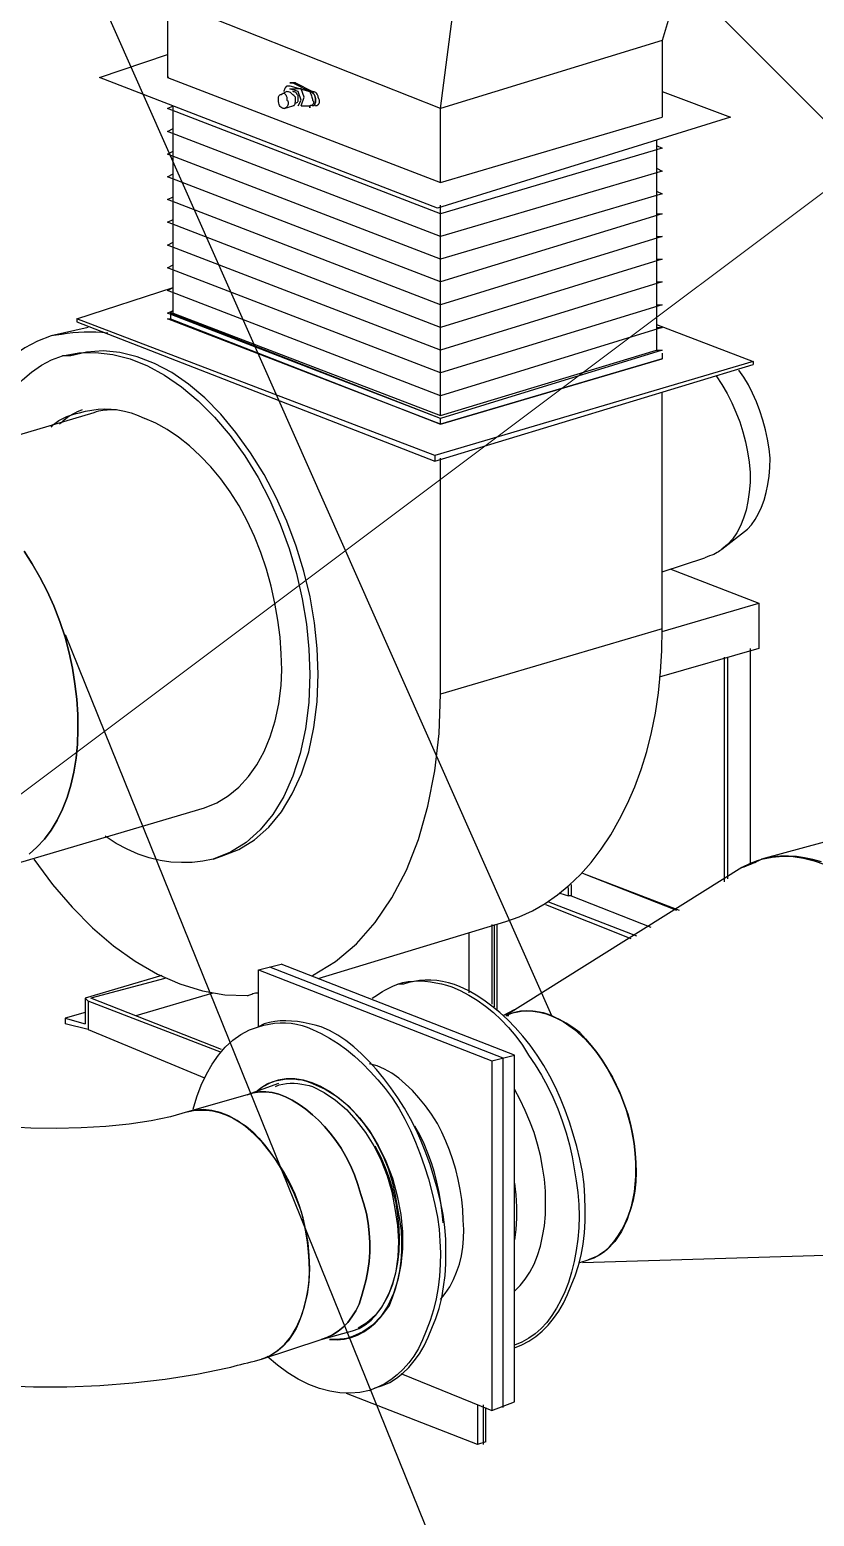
# Model space of a CAD drawing. Header units: metres. Extents: x 20 to 415, y 5 to 292.
# Drawn here: x 268.06 to 273.81, y 147.65 to 158.54 of the extents above; entities that cross this region are included whole.
import ezdxf

# ---------------------------------------------------------------- set-up
doc = ezdxf.new("R2010")
doc.units = ezdxf.units.M
for name, color, linetype in [('АРМАТУРА', 8, 'Continuous'), ('ВОЗДУХОВОДЫ', 7, 'Continuous'), ('ОБОЗНАЧЕНИЯ', 7, 'Continuous'), ('ОБОРУДОВАНИЕ', 8, 'Continuous'), ('ПОЗИЦИИ', 1, 'Continuous')]:
    doc.layers.add(name, color=color, linetype=linetype)

msp = doc.modelspace()

# ---------------------------------------------------------------- linework, layer by layer
at = {"layer": 'АРМАТУРА'}
for points in [[(269.883, 158.027), (269.883, 158.033), (269.884, 158.039), (269.884, 158.045), (269.885, 158.05), (269.886, 158.055), (269.888, 158.06), (269.891, 158.063), (269.894, 158.066), (269.899, 158.068), (269.904, 158.068)], [(269.946, 158.089), (269.904, 158.068)], [(269.904, 158.068), (269.911, 158.073), (269.917, 158.076), (269.922, 158.076), (269.928, 158.075), (269.933, 158.071), (269.937, 158.065), (269.941, 158.058), (269.944, 158.049), (269.945, 158.038), (269.946, 158.027), (269.951, 158.02), (269.954, 158.012), (269.954, 158.004), (269.954, 157.996), (269.951, 157.988), (269.947, 157.98), (269.943, 157.974), (269.937, 157.969), (269.931, 157.965), (269.925, 157.964)], [(269.925, 158.089), (269.926, 158.095), (269.927, 158.101), (269.93, 158.107), (269.932, 158.113), (269.936, 158.118), (269.939, 158.122), (269.941, 158.126), (269.944, 158.128), (269.945, 158.13), (269.946, 158.131)], [(269.946, 158.131), (269.952, 158.131), (269.956, 158.131), (269.96, 158.131), (269.962, 158.131), (269.964, 158.131), (269.965, 158.131), (269.966, 158.131), (269.967, 158.131), (269.967, 158.131), (269.967, 158.131)], [(269.988, 157.985), (269.993, 157.986), (269.998, 157.987), (270.001, 157.991), (270.004, 157.995), (270.006, 158.001), (270.007, 158.007), (270.008, 158.016), (270.008, 158.025), (270.008, 158.036), (270.008, 158.047), (270.002, 158.054), (269.996, 158.06), (269.99, 158.066), (269.983, 158.071), (269.977, 158.076), (269.971, 158.081), (269.965, 158.084), (269.958, 158.087), (269.952, 158.088), (269.946, 158.089)], [(269.988, 158.152), (269.987, 158.152), (269.985, 158.152), (269.983, 158.152), (269.98, 158.152), (269.977, 158.152), (269.974, 158.152), (269.971, 158.152), (269.969, 158.152), (269.967, 158.152), (269.967, 158.152)], [(269.967, 158.152), (269.967, 158.152), (269.969, 158.152), (269.971, 158.152), (269.974, 158.152), (269.977, 158.152), (269.98, 158.152), (269.983, 158.152), (269.985, 158.152), (269.987, 158.152), (269.988, 158.152)], [(269.967, 158.152), (269.967, 158.152), (269.969, 158.152), (269.971, 158.152), (269.974, 158.152), (269.977, 158.152), (269.98, 158.152), (269.983, 158.152), (269.985, 158.152), (269.987, 158.152), (269.988, 158.152)], [(269.988, 158.152), (269.987, 158.152), (269.985, 158.152), (269.983, 158.152), (269.98, 158.152), (269.977, 158.152), (269.974, 158.152), (269.971, 158.152), (269.969, 158.152), (269.967, 158.152), (269.967, 158.152)], [(269.967, 158.131), (270.113, 158.089)], [(269.967, 158.11), (270.008, 158.11)], [(270.029, 158.089), (269.967, 158.11)], [(270.008, 158.152), (269.988, 158.152)], [(270.008, 158.152), (269.988, 158.152)], [(269.988, 158.152), (270.113, 158.089)], [(270.029, 158.047), (270.029, 158.054), (270.027, 158.06), (270.024, 158.066), (270.021, 158.071), (270.016, 158.076), (270.011, 158.081), (270.006, 158.084), (270, 158.087), (269.994, 158.088), (269.988, 158.089)], [(270.008, 158.152), (270.133, 158.089)], [(270.05, 158.11), (270.008, 158.11)], [(270.008, 158.006), (270.014, 158.006), (270.019, 158.008), (270.022, 158.011), (270.025, 158.015), (270.027, 158.019), (270.028, 158.024), (270.029, 158.029), (270.029, 158.035), (270.029, 158.041), (270.029, 158.047)], [(270.05, 158.027), (270.029, 158.089)], [(270.071, 158.047), (270.05, 158.11)], [(270.05, 157.985), (270.071, 158.047)], [(270.133, 157.985), (270.139, 157.986), (270.144, 157.987), (270.147, 157.99), (270.15, 157.994), (270.151, 157.998), (270.153, 158.003), (270.154, 158.008), (270.154, 158.014), (270.154, 158.02), (270.154, 158.027), (270.154, 158.038), (270.152, 158.049), (270.149, 158.058), (270.145, 158.067), (270.141, 158.073), (270.136, 158.079), (270.131, 158.083), (270.125, 158.087), (270.119, 158.088), (270.113, 158.089)], [(270.113, 158.089), (270.119, 158.088), (270.125, 158.087), (270.131, 158.083), (270.136, 158.079), (270.141, 158.073), (270.145, 158.067), (270.149, 158.058), (270.152, 158.049), (270.154, 158.038), (270.154, 158.027), (270.154, 158.02), (270.154, 158.014), (270.154, 158.008), (270.153, 158.003), (270.151, 157.998), (270.15, 157.994), (270.147, 157.99), (270.144, 157.987), (270.139, 157.986), (270.133, 157.985)], [(270.113, 158.089), (270.119, 158.088), (270.125, 158.087), (270.131, 158.083), (270.136, 158.079), (270.141, 158.073), (270.145, 158.067), (270.149, 158.058), (270.152, 158.049), (270.154, 158.038), (270.154, 158.027), (270.154, 158.02), (270.154, 158.014), (270.154, 158.008), (270.153, 158.003), (270.151, 157.998), (270.15, 157.994), (270.147, 157.99), (270.144, 157.987), (270.139, 157.986), (270.133, 157.985)], [(270.113, 158.089), (270.113, 158.088), (270.115, 158.085), (270.117, 158.08), (270.12, 158.073), (270.123, 158.066), (270.126, 158.058), (270.129, 158.049), (270.131, 158.041), (270.133, 158.033), (270.133, 158.027), (270.138, 158.02), (270.141, 158.014), (270.142, 158.008), (270.141, 158.003), (270.139, 157.998), (270.135, 157.994), (270.13, 157.99), (270.125, 157.987), (270.119, 157.986), (270.113, 157.985)], [(270.133, 157.985), (270.139, 157.986), (270.144, 157.987), (270.147, 157.99), (270.15, 157.994), (270.151, 157.998), (270.153, 158.003), (270.154, 158.008), (270.154, 158.014), (270.154, 158.02), (270.154, 158.027), (270.154, 158.038), (270.152, 158.049), (270.149, 158.058), (270.145, 158.067), (270.141, 158.073), (270.136, 158.079), (270.131, 158.083), (270.125, 158.087), (270.119, 158.088), (270.113, 158.089)], [(270.154, 157.985), (270.16, 157.986), (270.166, 157.987), (270.172, 157.991), (270.176, 157.995), (270.18, 158.001), (270.183, 158.007), (270.184, 158.016), (270.183, 158.025), (270.18, 158.036), (270.175, 158.047), (270.174, 158.054), (270.173, 158.06), (270.17, 158.066), (270.166, 158.071), (270.162, 158.076), (270.157, 158.081), (270.151, 158.084), (270.146, 158.087), (270.14, 158.088), (270.133, 158.089)], [(270.154, 157.985), (270.16, 157.986), (270.166, 157.987), (270.172, 157.991), (270.176, 157.995), (270.18, 158.001), (270.183, 158.007), (270.184, 158.016), (270.183, 158.025), (270.18, 158.036), (270.175, 158.047), (270.174, 158.054), (270.173, 158.06), (270.17, 158.066), (270.166, 158.071), (270.162, 158.076), (270.157, 158.081), (270.151, 158.084), (270.146, 158.087), (270.14, 158.088), (270.133, 158.089)], [(269.925, 157.964), (269.919, 157.965), (269.913, 157.967), (269.907, 157.97), (269.901, 157.974), (269.896, 157.98), (269.892, 157.987), (269.888, 157.995), (269.886, 158.004), (269.884, 158.015), (269.883, 158.027)], [(269.925, 157.964), (269.988, 157.985)], [(270.029, 157.985), (270.05, 158.027)], [(270.05, 157.985), (270.113, 157.985)], [(270.113, 157.985), (270.113, 157.979), (270.113, 157.975), (270.113, 157.972), (270.113, 157.97), (270.113, 157.969), (270.113, 157.97), (270.113, 157.972), (270.113, 157.975), (270.113, 157.979), (270.113, 157.985), (270.113, 157.985)], [(268.405, 156.423), (269.113, 156.652)], [(268.405, 156.423), (268.405, 156.402)], [(271.029, 155.423), (268.405, 156.423)], [(271.071, 155.652), (269.071, 156.423)], [(269.071, 156.423), (269.092, 156.423)], [(268.488, 156.36), (268.217, 156.298)], [(268.634, 156.319), (268.59, 156.324), (268.546, 156.327), (268.503, 156.327), (268.46, 156.326), (268.418, 156.324), (268.376, 156.32), (268.335, 156.316), (268.294, 156.31), (268.255, 156.304), (268.217, 156.298)], [(268.405, 156.402), (271.029, 155.381)], [(272.654, 156.381), (273.362, 156.11)], [(268.217, 156.298), (268.119, 156.26), (268.025, 156.211), (267.936, 156.15), (267.851, 156.077), (267.772, 155.993), (267.698, 155.899), (267.631, 155.794), (267.569, 155.68), (267.515, 155.556), (267.467, 155.423)], [(267.696, 155.486), (267.736, 155.583), (267.781, 155.675), (267.831, 155.761), (267.885, 155.84), (267.944, 155.913), (268.007, 155.977), (268.074, 156.034), (268.146, 156.083), (268.221, 156.122), (268.3, 156.152)], [(268.3, 156.152), (268.421, 156.174), (268.544, 156.177), (268.67, 156.163), (268.796, 156.13), (268.923, 156.079), (269.049, 156.011), (269.173, 155.926), (269.296, 155.824), (269.415, 155.704), (269.529, 155.569), (269.637, 155.42), (269.734, 155.261), (269.821, 155.094), (269.897, 154.92), (269.962, 154.741), (270.015, 154.558), (270.057, 154.373), (270.088, 154.187), (270.106, 154.002), (270.113, 153.819)], [(268.363, 156.152), (268.3, 156.152)], [(270.175, 153.819), (270.168, 154.008), (270.148, 154.197), (270.115, 154.387), (270.07, 154.575), (270.014, 154.759), (269.945, 154.94), (269.867, 155.114), (269.778, 155.282), (269.679, 155.441), (269.571, 155.59), (269.461, 155.725), (269.345, 155.844), (269.225, 155.946), (269.101, 156.031), (268.975, 156.097), (268.848, 156.146), (268.722, 156.176), (268.599, 156.188), (268.478, 156.18), (268.363, 156.152)], [(273.362, 156.11), (271.029, 155.423)], [(271.029, 155.381), (273.362, 156.09)], [(272.695, 156.131), (271.071, 155.652)], [(273.362, 156.11), (273.362, 156.09)], [(273.091, 156.006), (273.133, 155.943), (273.171, 155.877), (273.205, 155.809), (273.236, 155.739), (273.263, 155.668), (273.286, 155.595), (273.305, 155.522), (273.321, 155.448), (273.333, 155.373), (273.341, 155.298), (273.339, 155.225), (273.333, 155.154), (273.323, 155.086), (273.31, 155.022), (273.291, 154.962), (273.269, 154.907), (273.242, 154.856), (273.21, 154.81), (273.174, 154.77), (273.133, 154.736)], [(273.32, 154.882), (273.35, 154.915), (273.377, 154.954), (273.402, 154.997), (273.424, 155.044), (273.443, 155.095), (273.458, 155.15), (273.47, 155.209), (273.479, 155.27), (273.485, 155.335), (273.487, 155.402), (273.479, 155.472), (273.467, 155.541), (273.452, 155.611), (273.433, 155.68), (273.411, 155.749), (273.386, 155.815), (273.358, 155.878), (273.327, 155.939), (273.294, 155.996), (273.258, 156.048)], [(272.695, 154.153), (272.695, 155.881)], [(268.425, 155.735), (268.47, 155.747), (268.515, 155.755), (268.562, 155.761), (268.609, 155.763), (268.657, 155.762), (268.706, 155.757), (268.755, 155.748), (268.805, 155.734), (268.855, 155.716), (268.904, 155.694)], [(268.217, 155.631), (268.236, 155.649), (268.255, 155.664), (268.274, 155.678), (268.293, 155.689), (268.314, 155.699), (268.334, 155.708), (268.355, 155.716), (268.378, 155.723), (268.401, 155.729), (268.425, 155.735)], [(268.446, 155.756), (268.428, 155.749), (268.409, 155.742), (268.391, 155.733), (268.373, 155.723), (268.355, 155.712), (268.338, 155.701), (268.322, 155.689), (268.307, 155.677), (268.293, 155.665), (268.28, 155.652)], [(271.029, 155.423), (271.029, 155.381)], [(271.071, 153.673), (271.071, 155.402)], [(273.133, 154.736), (273.32, 154.882)], [(272.695, 154.569), (273.008, 154.673)], [(273.133, 154.736), (273.126, 154.729), (273.118, 154.723), (273.108, 154.717), (273.098, 154.711), (273.086, 154.704), (273.073, 154.698), (273.058, 154.692), (273.043, 154.686), (273.026, 154.679), (273.008, 154.673)], [(272.758, 154.59), (273.403, 154.34)], [(272.695, 154.132), (273.403, 154.34)], [(273.403, 154.34), (273.403, 154.007)], [(272.695, 154.153), (271.071, 153.673)], [(271.55, 152.007), (271.648, 152.043), (271.744, 152.087), (271.837, 152.14), (271.927, 152.202), (272.013, 152.273), (272.096, 152.352), (272.174, 152.44), (272.248, 152.537), (272.318, 152.643), (272.383, 152.757), (272.442, 152.873), (272.495, 152.994), (272.542, 153.122), (272.583, 153.254), (272.617, 153.392), (272.645, 153.535), (272.667, 153.683), (272.683, 153.836), (272.692, 153.992), (272.695, 154.153)], [(273.403, 154.007), (272.674, 153.798)], [(273.153, 152.299), (273.153, 153.944)], [(273.174, 153.944), (273.174, 152.32)], [(273.341, 154.007), (273.341, 152.424)], [(270.113, 153.819), (270.105, 153.613), (270.081, 153.419), (270.042, 153.238), (269.989, 153.073), (269.923, 152.924), (269.843, 152.792), (269.75, 152.679), (269.646, 152.586), (269.531, 152.515), (269.404, 152.465)], [(269.467, 152.486), (269.593, 152.535), (269.708, 152.607), (269.813, 152.7), (269.905, 152.812), (269.985, 152.942), (270.052, 153.089), (270.105, 153.252), (270.143, 153.429), (270.167, 153.618), (270.175, 153.819)], [(269.342, 152.84), (269.433, 152.878), (269.516, 152.929), (269.593, 152.993), (269.663, 153.069), (269.725, 153.155), (269.778, 153.253), (269.823, 153.36), (269.86, 153.477), (269.887, 153.602), (269.904, 153.736)], [(270.133, 151.611), (270.301, 151.714), (270.455, 151.844), (270.593, 152.001), (270.715, 152.181), (270.821, 152.385), (270.909, 152.609), (270.978, 152.852), (271.029, 153.111), (271.06, 153.386), (271.071, 153.673)], [(269.404, 152.465), (269.329, 152.45), (269.252, 152.441), (269.174, 152.439), (269.096, 152.443), (269.017, 152.455), (268.937, 152.474), (268.856, 152.502), (268.775, 152.537), (268.694, 152.58), (268.613, 152.632)], [(268.092, 152.465), (268.228, 152.28), (268.371, 152.112), (268.52, 151.961), (268.675, 151.829), (268.834, 151.716), (268.997, 151.623), (269.161, 151.55), (269.326, 151.5), (269.491, 151.471), (269.654, 151.466)], [(269.404, 152.465), (269.467, 152.486)], [(272.029, 152.278), (272.029, 152.195)], [(272.112, 152.361), (272.799, 152.091)], [(272.112, 152.361), (272.82, 152.091)], [(271.945, 152.215), (272.008, 152.195)], [(272.008, 152.195), (272.008, 152.257)], [(272.029, 152.195), (272.008, 152.195)], [(272.029, 152.195), (272.612, 151.966)], [(271.841, 152.132), (272.466, 151.882)], [(271.862, 152.153), (272.508, 151.903)], [(270.175, 151.591), (271.55, 152.007)], [(271.446, 151.986), (271.446, 151.403)], [(271.466, 151.382), (271.466, 151.986)], [(271.487, 151.362), (271.487, 151.986)], [(271.279, 151.924), (271.279, 151.486)], [(271.529, 151.007), (269.821, 151.674)], [(269.029, 151.611), (268.467, 151.445)], [(269.05, 151.591), (268.509, 151.445)], [(268.467, 151.445), (268.467, 151.257)], [(268.488, 151.424), (268.467, 151.445)], [(269.467, 151.049), (268.488, 151.424)], [(268.488, 151.424), (268.488, 151.216)], [(269.467, 151.07), (268.509, 151.445)], [(268.842, 151.32), (269.404, 151.486)], [(269.654, 151.466), (269.661, 151.466), (269.667, 151.468), (269.674, 151.47), (269.681, 151.473), (269.688, 151.476), (269.696, 151.479), (269.705, 151.482), (269.715, 151.484), (269.726, 151.486), (269.738, 151.486)], [(268.467, 151.341), (268.321, 151.299)], [(268.321, 151.299), (268.467, 151.257)], [(268.321, 151.299), (268.321, 151.257)], [(271.529, 151.32), (271.612, 151.362)], [(271.55, 151.32), (271.571, 151.32)], [(268.488, 151.216), (268.321, 151.257)], [(268.488, 151.216), (269.342, 150.862)], [(271.529, 148.446), (271.529, 151.007)], [(271.383, 148.466), (271.383, 148.175)]]:
    msp.add_lwpolyline(points, dxfattribs=at)
at = {"layer": 'ВОЗДУХОВОДЫ'}
for points in [[(271.071, 157.964), (271.175, 158.776), (268.821, 159.672)], [(272.945, 159.297), (272.695, 158.464)], [(271.071, 157.423), (271.071, 157.964), (269.071, 158.756), (269.071, 158.193)], [(272.695, 158.464), (271.071, 157.964)], [(272.695, 158.464), (272.695, 157.902)], [(268.571, 158.193), (269.071, 158.36)], [(272.695, 158.089), (273.195, 157.902), (271.05, 157.235), (268.571, 158.193)], [(269.071, 158.193), (271.071, 157.423), (272.695, 157.902)], [(269.079, 158.192), (269.078, 158.192)], [(271.071, 157.193), (269.071, 157.964), (269.113, 157.985)], [(269.113, 156.464), (269.113, 157.985)], [(271.071, 157.027), (269.071, 157.797), (269.113, 157.818)], [(272.654, 157.735), (272.654, 156.194)], [(271.071, 156.86), (269.071, 157.631), (269.113, 157.652)], [(272.654, 157.693), (272.695, 157.673), (271.071, 157.193)], [(272.654, 157.527), (272.695, 157.506), (271.071, 157.027)], [(271.071, 156.694), (269.071, 157.464), (269.113, 157.485)], [(271.071, 156.527), (269.071, 157.298), (269.113, 157.318)], [(272.654, 157.36), (272.695, 157.339), (271.071, 156.86)], [(269.113, 156.464), (271.071, 155.715), (271.071, 157.256)], [(272.654, 157.193), (272.695, 157.193), (271.071, 156.694)], [(271.071, 156.36), (269.071, 157.131), (269.113, 157.152)], [(271.071, 156.194), (269.071, 156.964), (269.113, 156.985)], [(272.654, 157.027), (272.695, 157.027), (271.071, 156.527)], [(272.654, 156.86), (272.695, 156.86), (271.071, 156.36)], [(271.071, 156.027), (269.071, 156.798), (269.113, 156.819)], [(271.071, 155.86), (269.071, 156.631), (269.113, 156.652)], [(272.654, 156.694), (272.695, 156.694), (271.071, 156.194)], [(272.654, 156.527), (272.695, 156.527), (271.071, 156.027)], [(272.695, 156.194), (271.071, 155.694), (269.071, 156.464), (269.113, 156.485)], [(269.092, 156.464), (269.113, 156.485)], [(271.071, 155.694), (269.092, 156.464)], [(269.092, 156.464), (269.092, 156.423)], [(269.092, 156.423), (271.071, 155.652)], [(272.654, 156.36), (272.695, 156.36), (271.071, 155.86)], [(272.695, 156.194), (271.071, 155.694)], [(271.071, 155.715), (272.654, 156.194)], [(271.071, 155.652), (272.695, 156.131)], [(272.654, 156.194), (272.695, 156.194)], [(272.654, 156.194), (272.695, 156.194)], [(272.695, 156.173), (272.695, 156.131)], [(268.53, 155.735), (266.988, 155.277)], [(268.696, 155.756), (268.678, 155.756), (268.661, 155.756), (268.645, 155.756), (268.629, 155.755), (268.613, 155.754), (268.597, 155.752), (268.581, 155.749), (268.565, 155.746), (268.548, 155.741), (268.53, 155.735)], [(268.696, 155.756), (268.678, 155.756), (268.661, 155.756), (268.645, 155.756), (268.629, 155.755), (268.613, 155.754), (268.597, 155.752), (268.581, 155.749), (268.565, 155.746), (268.548, 155.741), (268.53, 155.735)], [(269.904, 153.736), (269.907, 153.851), (269.904, 153.97), (269.895, 154.091), (269.879, 154.215), (269.857, 154.34), (269.829, 154.465), (269.795, 154.589), (269.754, 154.711), (269.707, 154.829), (269.654, 154.944), (269.595, 155.053), (269.53, 155.156), (269.461, 155.252), (269.387, 155.34), (269.311, 155.421), (269.232, 155.493), (269.15, 155.557), (269.068, 155.612), (268.986, 155.658), (268.904, 155.694)], [(271.071, 155.652), (271.071, 155.694)], [(268.056, 152.502), (268.114, 152.553), (268.168, 152.611), (268.217, 152.677), (268.262, 152.751), (268.301, 152.83), (268.335, 152.916), (268.363, 153.007), (268.385, 153.103), (268.401, 153.204), (268.41, 153.308), (268.414, 153.415), (268.413, 153.525), (268.405, 153.637), (268.392, 153.75), (268.374, 153.863), (268.35, 153.977), (268.321, 154.09), (268.281, 154.207), (268.237, 154.32), (268.188, 154.428), (268.135, 154.531), (268.079, 154.629), (268.02, 154.721)], [(268.02, 154.721), (268.079, 154.629), (268.135, 154.531), (268.188, 154.428), (268.237, 154.32), (268.281, 154.207), (268.321, 154.09), (268.35, 153.977), (268.374, 153.863), (268.392, 153.75), (268.405, 153.637), (268.413, 153.525), (268.414, 153.415), (268.41, 153.308), (268.401, 153.204), (268.385, 153.103), (268.363, 153.007), (268.335, 152.916), (268.301, 152.83), (268.262, 152.751), (268.217, 152.677), (268.168, 152.611), (268.114, 152.553), (268.056, 152.502)], [(267.863, 152.403), (269.342, 152.84)], [(273.882, 152.59), (273.424, 152.465)], [(273.278, 152.403), (271.55, 151.32)], [(273.278, 152.403), (273.355, 152.441), (273.433, 152.468), (273.514, 152.484), (273.596, 152.489), (273.679, 152.484), (273.764, 152.467), (273.85, 152.441)], [(273.862, 152.445), (273.8, 152.461), (273.739, 152.474), (273.679, 152.483), (273.62, 152.487), (273.562, 152.486), (273.505, 152.481), (273.448, 152.47), (273.391, 152.453), (273.335, 152.431), (273.278, 152.403)], [(273.278, 152.403), (273.297, 152.409), (273.314, 152.415), (273.33, 152.422), (273.345, 152.428), (273.359, 152.434), (273.373, 152.44), (273.386, 152.447), (273.399, 152.453), (273.412, 152.459), (273.424, 152.465)], [(273.424, 152.465), (273.5, 152.48), (273.576, 152.486), (273.654, 152.483), (273.731, 152.472), (273.81, 152.453), (273.888, 152.425)], [(271.612, 151.341), (271.55, 151.32)], [(271.612, 151.341), (271.657, 151.35), (271.702, 151.354), (271.748, 151.351), (271.796, 151.343), (271.844, 151.33), (271.893, 151.312), (271.942, 151.289), (271.991, 151.262), (272.041, 151.231), (272.091, 151.195), (272.134, 151.149), (272.176, 151.1), (272.216, 151.047), (272.255, 150.991), (272.292, 150.932), (272.327, 150.87), (272.36, 150.804), (272.391, 150.736), (272.419, 150.665), (272.445, 150.591), (272.463, 150.522), (272.477, 150.452), (272.489, 150.381), (272.498, 150.31), (272.503, 150.239), (272.504, 150.17), (272.501, 150.101), (272.494, 150.033), (272.482, 149.967), (272.466, 149.904), (272.446, 149.849), (272.424, 149.797), (272.399, 149.748), (272.371, 149.703), (272.341, 149.661), (272.309, 149.625), (272.274, 149.593), (272.236, 149.566), (272.196, 149.544), (272.154, 149.529)], [(271.612, 151.341), (271.637, 151.346), (271.662, 151.35), (271.688, 151.353), (271.713, 151.354), (271.74, 151.354), (271.767, 151.351), (271.794, 151.347), (271.823, 151.34), (271.852, 151.331), (271.883, 151.32)], [(272.154, 149.529), (272.196, 149.544), (272.236, 149.566), (272.274, 149.593), (272.309, 149.625), (272.341, 149.661), (272.371, 149.703), (272.399, 149.748), (272.424, 149.797), (272.446, 149.849), (272.466, 149.904), (272.482, 149.967), (272.494, 150.033), (272.501, 150.101), (272.504, 150.17), (272.503, 150.239), (272.498, 150.31), (272.489, 150.381), (272.477, 150.452), (272.463, 150.522), (272.445, 150.591), (272.419, 150.665), (272.391, 150.736), (272.36, 150.804), (272.327, 150.87), (272.292, 150.932), (272.255, 150.991), (272.216, 151.047), (272.176, 151.1), (272.134, 151.149), (272.091, 151.195), (272.041, 151.231), (271.991, 151.262), (271.942, 151.289), (271.893, 151.312), (271.844, 151.33), (271.796, 151.343), (271.748, 151.351), (271.702, 151.354), (271.657, 151.35), (271.612, 151.341)], [(271.883, 151.32), (271.969, 151.275), (272.052, 151.216), (272.13, 151.145), (272.204, 151.062), (272.271, 150.968), (272.331, 150.866), (272.384, 150.754), (272.428, 150.636), (272.463, 150.512), (272.487, 150.383), (272.499, 150.259), (272.5, 150.14), (272.49, 150.026), (272.469, 149.92), (272.438, 149.823), (272.397, 149.736), (272.348, 149.662), (272.29, 149.602), (272.226, 149.557), (272.154, 149.529)], [(269.883, 150.82), (269.654, 150.737)], [(269.654, 150.737), (269.699, 150.752), (269.744, 150.76), (269.791, 150.76), (269.838, 150.754), (269.886, 150.742), (269.935, 150.723), (269.984, 150.699), (270.034, 150.668), (270.083, 150.632), (270.133, 150.591), (270.177, 150.551), (270.22, 150.506), (270.262, 150.457), (270.303, 150.404), (270.342, 150.346), (270.378, 150.285), (270.411, 150.22), (270.441, 150.152), (270.466, 150.081), (270.487, 150.008), (270.51, 149.939), (270.528, 149.868), (270.541, 149.798), (270.549, 149.727), (270.553, 149.656), (270.552, 149.586), (270.547, 149.517), (270.538, 149.45), (270.525, 149.384), (270.508, 149.32), (270.493, 149.26), (270.474, 149.205), (270.45, 149.155), (270.422, 149.11), (270.391, 149.07), (270.357, 149.035), (270.32, 149.005), (270.28, 148.98), (270.239, 148.96), (270.196, 148.945)], [(270.196, 148.945), (270.239, 148.96), (270.28, 148.98), (270.32, 149.005), (270.357, 149.035), (270.391, 149.07), (270.422, 149.11), (270.45, 149.155), (270.474, 149.205), (270.493, 149.26), (270.508, 149.32), (270.525, 149.384), (270.538, 149.45), (270.547, 149.517), (270.552, 149.586), (270.553, 149.656), (270.549, 149.727), (270.541, 149.798), (270.528, 149.868), (270.51, 149.939), (270.487, 150.008), (270.466, 150.081), (270.441, 150.152), (270.411, 150.22), (270.378, 150.285), (270.342, 150.346), (270.303, 150.404), (270.262, 150.457), (270.22, 150.506), (270.177, 150.551), (270.133, 150.591), (270.083, 150.632), (270.034, 150.668), (269.984, 150.699), (269.935, 150.723), (269.886, 150.742), (269.838, 150.754), (269.791, 150.76), (269.744, 150.76), (269.699, 150.752), (269.654, 150.737)], [(269.654, 150.737), (269.217, 150.612)], [(269.217, 150.612), (269.093, 150.577), (268.95, 150.547), (268.79, 150.523), (268.618, 150.506), (268.438, 150.495), (268.254, 150.49), (268.069, 150.493), (267.888, 150.504)], [(270.113, 149.466), (270.109, 149.56), (270.1, 149.653), (270.085, 149.745), (270.064, 149.836), (270.037, 149.924), (270.005, 150.011), (269.967, 150.094), (269.923, 150.173), (269.875, 150.249), (269.821, 150.32), (269.763, 150.391), (269.704, 150.452), (269.643, 150.505), (269.581, 150.549), (269.519, 150.583), (269.456, 150.608), (269.395, 150.624), (269.334, 150.629), (269.274, 150.625), (269.217, 150.612)], [(269.217, 150.612), (269.261, 150.622), (269.307, 150.626), (269.353, 150.626), (269.401, 150.62), (269.449, 150.609), (269.497, 150.592), (269.547, 150.57), (269.596, 150.541), (269.646, 150.507), (269.696, 150.466), (269.739, 150.42), (269.781, 150.371), (269.821, 150.319), (269.86, 150.264), (269.896, 150.206), (269.931, 150.145), (269.964, 150.082), (269.995, 150.017), (270.024, 149.951), (270.05, 149.883), (270.068, 149.808), (270.082, 149.733), (270.094, 149.659), (270.102, 149.587), (270.107, 149.516), (270.109, 149.446), (270.106, 149.379), (270.099, 149.315), (270.087, 149.253), (270.071, 149.195), (270.056, 149.135), (270.036, 149.078), (270.013, 149.026), (269.985, 148.978), (269.954, 148.935), (269.919, 148.897), (269.882, 148.864), (269.843, 148.837), (269.802, 148.815), (269.758, 148.8)], [(270.425, 149.008), (270.474, 149.025), (270.52, 149.052), (270.563, 149.087), (270.602, 149.13), (270.638, 149.18), (270.671, 149.236), (270.699, 149.297), (270.724, 149.364), (270.743, 149.434), (270.758, 149.508), (270.768, 149.591), (270.771, 149.677), (270.768, 149.764), (270.759, 149.854), (270.745, 149.943), (270.725, 150.031), (270.7, 150.118), (270.669, 150.203), (270.633, 150.284), (270.592, 150.362)], [(272.112, 149.508), (274.132, 149.57)], [(269.758, 148.8), (269.819, 148.825), (269.875, 148.861), (269.927, 148.908), (269.973, 148.965), (270.014, 149.031), (270.048, 149.106), (270.075, 149.187), (270.096, 149.275), (270.108, 149.368), (270.113, 149.466)], [(272.091, 149.508), (272.154, 149.529)], [(270.196, 148.945), (270.425, 149.008)], [(269.758, 148.8), (270.196, 148.945)], [(267.847, 148.609), (268.088, 148.599), (268.332, 148.599), (268.575, 148.609), (268.816, 148.627), (269.054, 148.655), (269.285, 148.692), (269.509, 148.737), (269.534, 148.743), (269.559, 148.75), (269.584, 148.756), (269.608, 148.762), (269.633, 148.768), (269.658, 148.775), (269.683, 148.781), (269.708, 148.787), (269.733, 148.793), (269.758, 148.8)]]:
    msp.add_lwpolyline(points, dxfattribs=at)
at = {"layer": 'ОБОЗНАЧЕНИЯ'}
for points in [[(266.53, 153.632), (268.217, 159.589), (271.883, 151.32)], [(268.321, 154.111), (274.507, 138.802)]]:
    msp.add_lwpolyline(points, dxfattribs=at)
at = {"layer": 'ОБОРУДОВАНИЕ'}
for points in [[(269.738, 151.653), (269.904, 151.695)], [(269.738, 151.653), (271.446, 150.987)], [(269.738, 151.237), (269.738, 151.653)], [(271.612, 151.028), (269.904, 151.695)], [(270.571, 151.445), (270.59, 151.457), (270.608, 151.47), (270.627, 151.482), (270.646, 151.494), (270.664, 151.505), (270.683, 151.515), (270.702, 151.525), (270.721, 151.534), (270.739, 151.542), (270.758, 151.549)], [(270.758, 151.549), (270.796, 151.56), (270.835, 151.567), (270.875, 151.571), (270.915, 151.572), (270.956, 151.57), (270.997, 151.566), (271.037, 151.559), (271.077, 151.55), (271.116, 151.54), (271.154, 151.528)], [(270.8, 151.549), (270.758, 151.549)], [(271.216, 151.528), (271.173, 151.545), (271.129, 151.558), (271.086, 151.568), (271.043, 151.575), (271, 151.578), (270.959, 151.578), (270.917, 151.575), (270.877, 151.569), (270.838, 151.56), (270.8, 151.549)], [(271.154, 151.528), (271.216, 151.501), (271.279, 151.468), (271.34, 151.431), (271.4, 151.388), (271.459, 151.341), (271.515, 151.288), (271.57, 151.231), (271.622, 151.168), (271.671, 151.101), (271.716, 151.028), (271.765, 150.957), (271.811, 150.882), (271.854, 150.802), (271.894, 150.72), (271.93, 150.635), (271.962, 150.548), (271.991, 150.46), (272.015, 150.372), (272.035, 150.283), (272.05, 150.195), (272.066, 150.108), (272.077, 150.021), (272.084, 149.934), (272.086, 149.848), (272.084, 149.763), (272.077, 149.679), (272.065, 149.597), (272.05, 149.517), (272.031, 149.438), (272.008, 149.362), (271.982, 149.295), (271.953, 149.232), (271.921, 149.174), (271.887, 149.12), (271.849, 149.07), (271.808, 149.026), (271.765, 148.987), (271.717, 148.954), (271.667, 148.926), (271.612, 148.904)], [(271.612, 148.883), (271.667, 148.905), (271.719, 148.933), (271.769, 148.966), (271.816, 149.005), (271.859, 149.05), (271.9, 149.099), (271.938, 149.153), (271.971, 149.212), (272.002, 149.274), (272.029, 149.341), (272.057, 149.412), (272.081, 149.486), (272.101, 149.563), (272.115, 149.643), (272.125, 149.726), (272.131, 149.812), (272.132, 149.9), (272.129, 149.99), (272.123, 150.081), (272.112, 150.174), (272.092, 150.267), (272.069, 150.359), (272.044, 150.449), (272.016, 150.538), (271.985, 150.625), (271.95, 150.71), (271.913, 150.793), (271.871, 150.874), (271.827, 150.952), (271.779, 151.028), (271.728, 151.101), (271.674, 151.168), (271.619, 151.231), (271.563, 151.288), (271.506, 151.341), (271.447, 151.388), (271.389, 151.431), (271.331, 151.468), (271.273, 151.501), (271.216, 151.528)], [(269.259, 150.633), (269.286, 150.724), (269.318, 150.809), (269.355, 150.889), (269.397, 150.962), (269.444, 151.028), (269.494, 151.087), (269.549, 151.138), (269.608, 151.18), (269.671, 151.213), (269.738, 151.237)], [(269.738, 151.237), (269.776, 151.248), (269.815, 151.256), (269.855, 151.262), (269.895, 151.265), (269.936, 151.265), (269.976, 151.262), (270.016, 151.256), (270.056, 151.246), (270.095, 151.233), (270.133, 151.216)], [(269.779, 151.257), (269.738, 151.237)], [(270.196, 151.237), (270.152, 151.248), (270.109, 151.259), (270.065, 151.267), (270.022, 151.274), (269.98, 151.278), (269.938, 151.28), (269.897, 151.279), (269.857, 151.275), (269.817, 151.268), (269.779, 151.257)], [(270.133, 151.216), (270.196, 151.188), (270.258, 151.154), (270.32, 151.114), (270.381, 151.07), (270.441, 151.021), (270.499, 150.967), (270.556, 150.909), (270.612, 150.848), (270.665, 150.783), (270.717, 150.716), (270.765, 150.639), (270.809, 150.559), (270.85, 150.476), (270.888, 150.39), (270.922, 150.302), (270.954, 150.212), (270.982, 150.121), (271.007, 150.028), (271.03, 149.935), (271.05, 149.841), (271.06, 149.754), (271.067, 149.666), (271.07, 149.58), (271.069, 149.494), (271.063, 149.409), (271.053, 149.325), (271.038, 149.243), (271.019, 149.163), (270.995, 149.084), (270.967, 149.008), (270.94, 148.942), (270.909, 148.88), (270.875, 148.824), (270.838, 148.773), (270.797, 148.727), (270.754, 148.685), (270.707, 148.649), (270.657, 148.618), (270.605, 148.592), (270.55, 148.571)], [(270.592, 148.591), (270.647, 148.608), (270.699, 148.631), (270.748, 148.661), (270.795, 148.697), (270.839, 148.74), (270.879, 148.788), (270.917, 148.841), (270.951, 148.899), (270.981, 148.962), (271.008, 149.029), (271.037, 149.099), (271.061, 149.173), (271.08, 149.251), (271.094, 149.331), (271.105, 149.414), (271.11, 149.5), (271.111, 149.588), (271.109, 149.677), (271.102, 149.769), (271.091, 149.862), (271.071, 149.955), (271.049, 150.047), (271.023, 150.137), (270.995, 150.226), (270.964, 150.312), (270.929, 150.397), (270.892, 150.48), (270.851, 150.561), (270.806, 150.64), (270.758, 150.716), (270.708, 150.789), (270.656, 150.858), (270.603, 150.923), (270.548, 150.983), (270.493, 151.039), (270.436, 151.089), (270.378, 151.135), (270.318, 151.174), (270.258, 151.208), (270.196, 151.237)], [(271.446, 150.987), (271.612, 151.028)], [(271.446, 150.987), (271.446, 148.425)], [(271.612, 148.487), (271.612, 151.028)], [(271.05, 150.528), (271.005, 150.595), (270.96, 150.658), (270.913, 150.716), (270.865, 150.769), (270.815, 150.817), (270.765, 150.86), (270.713, 150.896), (270.66, 150.926), (270.606, 150.95), (270.55, 150.966)], [(270.758, 149.904), (270.742, 150.003), (270.719, 150.1), (270.689, 150.195), (270.652, 150.286), (270.61, 150.372), (270.562, 150.454), (270.508, 150.53), (270.45, 150.599), (270.388, 150.662), (270.321, 150.716), (270.258, 150.761), (270.194, 150.798), (270.13, 150.826), (270.066, 150.845), (270.003, 150.854), (269.941, 150.854), (269.881, 150.844), (269.824, 150.825), (269.769, 150.796), (269.717, 150.757)], [(269.717, 150.757), (269.729, 150.769), (269.742, 150.78), (269.755, 150.79), (269.768, 150.799), (269.782, 150.807), (269.796, 150.815), (269.811, 150.822), (269.827, 150.828), (269.844, 150.835), (269.863, 150.841)], [(269.863, 150.841), (269.888, 150.846), (269.915, 150.851), (269.942, 150.854), (269.97, 150.855), (269.998, 150.854), (270.026, 150.851), (270.054, 150.847), (270.081, 150.84), (270.108, 150.831), (270.133, 150.82)], [(269.863, 150.799), (269.888, 150.81), (269.915, 150.817), (269.942, 150.821), (269.97, 150.823), (269.998, 150.823), (270.026, 150.82), (270.054, 150.816), (270.081, 150.811), (270.108, 150.805), (270.133, 150.799)], [(269.863, 150.799), (269.863, 150.799), (269.863, 150.799)], [(270.133, 150.82), (270.226, 150.78), (270.315, 150.724), (270.399, 150.654), (270.478, 150.57), (270.55, 150.474), (270.615, 150.367), (270.671, 150.251), (270.718, 150.127), (270.754, 149.997), (270.779, 149.862), (270.792, 149.733), (270.792, 149.609), (270.781, 149.491), (270.759, 149.382), (270.727, 149.281), (270.684, 149.192), (270.633, 149.114), (270.572, 149.049), (270.502, 149), (270.425, 148.966)], [(270.133, 150.799), (270.219, 150.755), (270.302, 150.698), (270.381, 150.629), (270.454, 150.55), (270.521, 150.461), (270.582, 150.363), (270.635, 150.257), (270.679, 150.145), (270.713, 150.026), (270.737, 149.904), (270.756, 149.781), (270.763, 149.663), (270.759, 149.551), (270.744, 149.446), (270.719, 149.349), (270.685, 149.262), (270.642, 149.185), (270.591, 149.12), (270.532, 149.067), (270.467, 149.029)], [(271.612, 149.3), (271.654, 149.34), (271.692, 149.387), (271.726, 149.439), (271.756, 149.497), (271.781, 149.56), (271.803, 149.628), (271.819, 149.701), (271.832, 149.778), (271.839, 149.86), (271.841, 149.945), (271.839, 150.033), (271.832, 150.12), (271.819, 150.207), (271.803, 150.292), (271.781, 150.377), (271.756, 150.461), (271.726, 150.543), (271.692, 150.624), (271.654, 150.702), (271.612, 150.778)], [(271.091, 149.799), (271.084, 149.874), (271.074, 149.949), (271.061, 150.023), (271.045, 150.097), (271.026, 150.169), (271.004, 150.24), (270.979, 150.31), (270.951, 150.378), (270.919, 150.444), (270.883, 150.508)], [(271.071, 149.237), (271.106, 149.283), (271.138, 149.332), (271.166, 149.384), (271.189, 149.439), (271.209, 149.497), (271.224, 149.558), (271.234, 149.621), (271.24, 149.686), (271.241, 149.752), (271.237, 149.82), (271.235, 149.895), (271.228, 149.97), (271.216, 150.044), (271.201, 150.117), (271.182, 150.19), (271.161, 150.261), (271.136, 150.331), (271.109, 150.399), (271.08, 150.465), (271.05, 150.528)], [(271.612, 150.091), (271.618, 150.047), (271.622, 150.004), (271.625, 149.96), (271.627, 149.917), (271.628, 149.875), (271.627, 149.833), (271.625, 149.792), (271.622, 149.752), (271.618, 149.713), (271.612, 149.674)], [(270.258, 148.945), (270.313, 148.943), (270.366, 148.948), (270.416, 148.959), (270.463, 148.976), (270.508, 149), (270.551, 149.03), (270.591, 149.064), (270.628, 149.104), (270.663, 149.147), (270.696, 149.195), (270.719, 149.253), (270.74, 149.315), (270.758, 149.38), (270.772, 149.448), (270.782, 149.518), (270.787, 149.591), (270.788, 149.667), (270.784, 149.744), (270.774, 149.823), (270.758, 149.904)], [(270.425, 148.966), (270.412, 148.961), (270.398, 148.956), (270.382, 148.953), (270.366, 148.95), (270.349, 148.948), (270.332, 148.947), (270.314, 148.946), (270.296, 148.946), (270.277, 148.945), (270.258, 148.945)], [(270.55, 148.571), (270.48, 148.556), (270.408, 148.551), (270.334, 148.554), (270.259, 148.566), (270.183, 148.586), (270.106, 148.616), (270.029, 148.654), (269.952, 148.7), (269.876, 148.756), (269.8, 148.82)], [(270.779, 148.695), (271.446, 148.425)], [(270.55, 148.571), (270.592, 148.591)], [(271.341, 148.175), (270.383, 148.55)], [(271.341, 148.466), (271.341, 148.175)], [(271.446, 148.425), (271.612, 148.487)], [(271.404, 148.196), (271.404, 148.446)], [(271.404, 148.196), (271.341, 148.175)]]:
    msp.add_lwpolyline(points, dxfattribs=at)
at = {"layer": 'ПОЗИЦИИ', "lineweight": 20}
for points in [[(269.779, 161.988), (281.941, 149.827)], [(276.444, 159.28), (262.524, 148.84)]]:
    msp.add_lwpolyline(points, dxfattribs=at)

doc.saveas('drawing.dxf')
